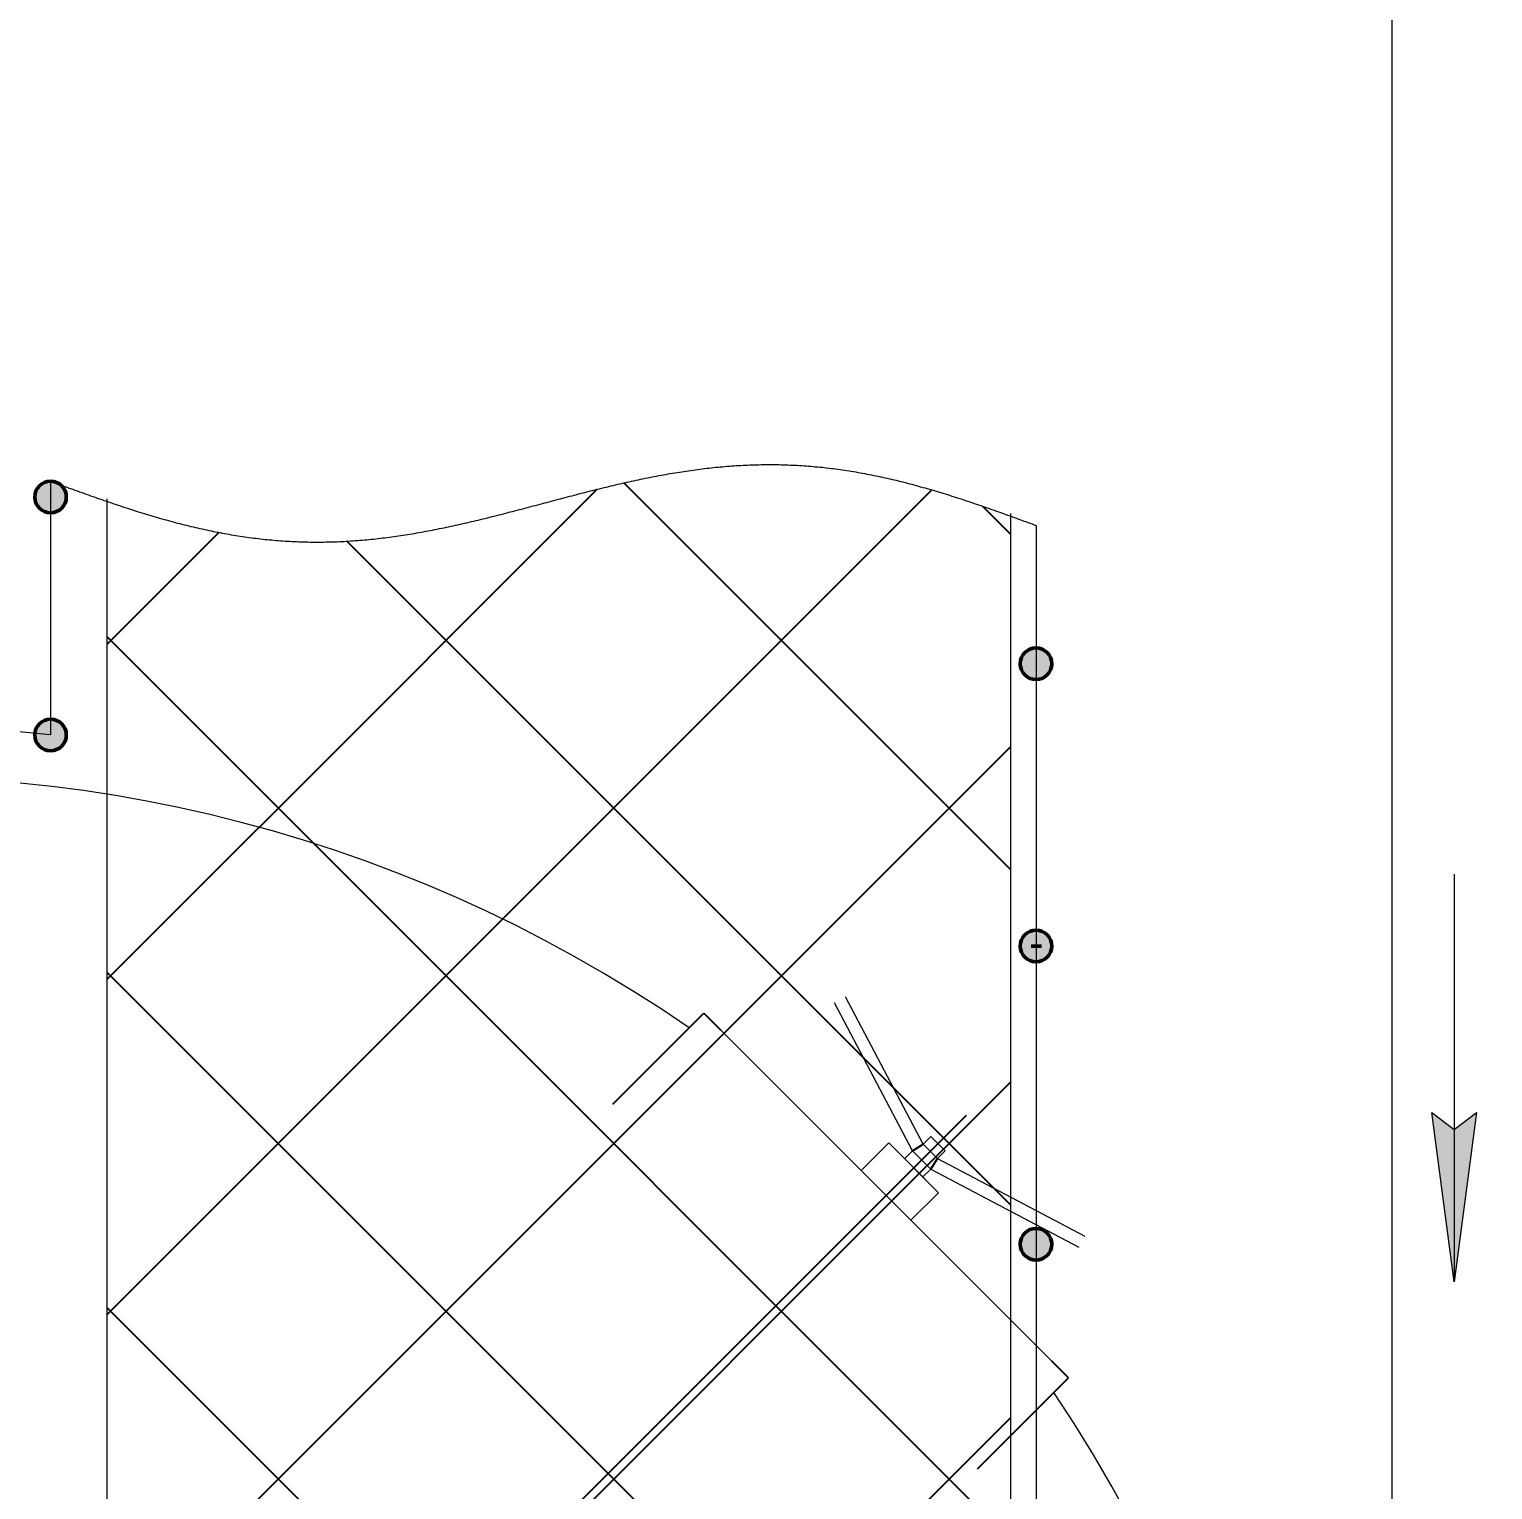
# Model space of a CAD drawing. Header units: millimetres. Extents: x -2281 to 17340, y -2563 to 4166.
# Drawn here: x 611.37 to 654.57, y 727.3 to 770.41 of the extents above; entities that cross this region are included whole.
import ezdxf

# ---------------------------------------------------------------- set-up
doc = ezdxf.new("R2010")
doc.units = ezdxf.units.MM
for name, pattern in [('K5LT32777', [0]), ('K5LT32786', [0]), ('K5LT32849', [0]), ('K5LT32850', [180.2, 120, -30, 0.2, -30]), ('K5LT32855', [0]), ('K5LT_THIN', [0]), ('K5LT_THIN_INCLUDED_TO_HATCHING', [0])]:
    doc.linetypes.add(name, pattern=pattern)
doc.layers.add('Системный слой', color=7, linetype='Continuous')
doc.styles.add('KDIMTEXTSTYLE', font='GOST_AU.SHX', dxfattribs={"width": 0.96, "oblique": 15, "height": 5})
doc.styles.add('KTEXTSTYLE', font='GOST_AU.SHX', dxfattribs={"width": 0.96, "height": 5})
doc.dimstyles.new('KDIMSTYLE (0.03)', dxfattribs={"dimtxt": 5, "dimasz": 1, "dimexe": 2, "dimexo": 0, "dimgap": 1, "dimtad": 1, "dimlfac": 30, "dimtxsty": 'KDIMTEXTSTYLE', "dimsah": 1, "dimcen": 0, "dimdle": 1, "dimadec": 0, "dimazin": 0, "dimtfac": 0.667, "dimtmove": 0, "dimatfit": 3, "dimfxl": 1, "dimtvp": 1, "dimtolj": 1, "dimtzin": 0, "dimarcsym": 0})
pattern_1 = [(45, (0, 0), (-4.949747, 4.949747), []), (135, (0, 0), (-4.949747, -4.949747), [])]

# ---------------------------------------------------------------- blocks, each defined once
blk = doc.blocks.new('U789')
at = {"layer": 'Системный слой', "color": 7, "linetype": 'K5LT_THIN_INCLUDED_TO_HATCHING', "lineweight": 13}
for p, q in [((630.223, 757.281), (630.29, 757.293)), ((630.29, 757.293), (630.358, 757.304)), ((630.358, 757.304), (630.425, 757.316)), ((630.425, 757.316), (630.492, 757.327)), ((630.492, 757.327), (630.559, 757.337)), ((630.559, 757.337), (630.627, 757.348)), ((630.627, 757.348), (630.694, 757.358)), ((630.694, 757.358), (630.761, 757.369)), ((630.761, 757.369), (630.828, 757.378)), ((630.828, 757.378), (630.895, 757.388)), ((630.895, 757.388), (630.962, 757.398)), ((630.962, 757.398), (631.03, 757.407)), ((631.03, 757.407), (631.097, 757.416)), ((631.097, 757.416), (631.164, 757.424)), ((631.164, 757.424), (631.231, 757.433)), ((631.231, 757.433), (631.298, 757.441)), ((631.298, 757.441), (631.365, 757.449)), ((631.365, 757.449), (631.432, 757.457)), ((631.432, 757.457), (631.499, 757.464)), ((631.499, 757.464), (631.566, 757.471)), ((631.566, 757.471), (631.633, 757.478)), ((631.633, 757.478), (631.7, 757.485)), ((631.7, 757.485), (631.767, 757.491)), ((631.767, 757.491), (631.834, 757.497)), ((631.834, 757.497), (631.901, 757.503)), ((631.901, 757.503), (631.968, 757.508)), ((631.968, 757.508), (632.035, 757.514)), ((632.035, 757.514), (632.102, 757.519)), ((632.102, 757.519), (632.169, 757.523)), ((632.169, 757.523), (632.236, 757.528)), ((632.236, 757.528), (632.303, 757.532)), ((632.303, 757.532), (632.37, 757.536)), ((632.37, 757.536), (632.437, 757.539)), ((632.437, 757.539), (632.504, 757.542)), ((632.504, 757.542), (632.571, 757.545)), ((632.571, 757.545), (632.638, 757.548)), ((632.638, 757.548), (632.704, 757.551)), ((632.704, 757.551), (632.771, 757.553)), ((632.771, 757.553), (632.838, 757.555)), ((632.838, 757.555), (632.905, 757.556)), ((632.905, 757.556), (632.972, 757.557)), ((632.972, 757.557), (633.038, 757.558)), ((633.038, 757.558), (633.105, 757.559)), ((633.105, 757.559), (633.172, 757.559)), ((633.172, 757.559), (633.239, 757.559)), ((633.239, 757.559), (633.305, 757.559)), ((633.305, 757.559), (633.372, 757.558)), ((633.372, 757.558), (633.439, 757.558)), ((633.439, 757.558), (633.505, 757.557)), ((633.505, 757.557), (633.572, 757.555)), ((633.572, 757.555), (633.639, 757.553)), ((633.639, 757.553), (633.705, 757.551)), ((633.705, 757.551), (633.772, 757.549)), ((633.772, 757.549), (633.839, 757.546)), ((633.839, 757.546), (633.905, 757.543)), ((633.905, 757.543), (633.972, 757.54)), ((633.972, 757.54), (634.038, 757.537)), ((634.038, 757.537), (634.105, 757.533)), ((634.105, 757.533), (634.172, 757.529)), ((634.172, 757.529), (634.238, 757.524)), ((634.238, 757.524), (634.305, 757.519)), ((634.305, 757.519), (634.371, 757.514)), ((634.371, 757.514), (634.438, 757.509)), ((634.438, 757.509), (634.504, 757.503)), ((634.504, 757.503), (634.571, 757.497)), ((634.571, 757.497), (634.637, 757.491)), ((634.637, 757.491), (634.703, 757.485)), ((634.703, 757.485), (634.77, 757.478)), ((634.77, 757.478), (634.836, 757.471)), ((634.836, 757.471), (634.903, 757.463)), ((634.903, 757.463), (634.969, 757.455)), ((634.969, 757.455), (635.035, 757.447)), ((635.035, 757.447), (635.102, 757.439)), ((635.102, 757.439), (635.168, 757.431)), ((635.168, 757.431), (635.234, 757.422)), ((635.234, 757.422), (635.301, 757.412)), ((635.301, 757.412), (635.367, 757.403)), ((635.367, 757.403), (635.433, 757.393)), ((635.433, 757.393), (635.5, 757.383)), ((635.5, 757.383), (635.566, 757.373)), ((635.566, 757.373), (635.632, 757.362)), ((635.632, 757.362), (635.698, 757.351)), ((635.698, 757.351), (635.765, 757.34)), ((635.765, 757.34), (635.831, 757.329)), ((635.831, 757.329), (635.897, 757.317)), ((635.897, 757.317), (635.963, 757.305)), ((635.963, 757.305), (636.03, 757.293)), ((636.03, 757.293), (636.096, 757.28)), ((611.995, 757.067), (612.061, 757.043)), ((612.061, 757.043), (612.127, 757.019)), ((612.127, 757.019), (612.192, 756.995)), ((612.192, 756.995), (612.258, 756.971)), ((612.258, 756.971), (612.324, 756.948)), ((612.324, 756.948), (612.389, 756.924)), ((612.389, 756.924), (612.455, 756.9)), ((612.455, 756.9), (612.521, 756.876)), ((612.521, 756.876), (612.586, 756.852)), ((628.202, 756.846), (628.269, 756.863)), ((628.269, 756.863), (628.337, 756.879)), ((628.337, 756.879), (628.404, 756.896)), ((628.404, 756.896), (628.472, 756.912)), ((628.472, 756.912), (628.539, 756.928)), ((628.539, 756.928), (628.606, 756.944)), ((628.606, 756.944), (628.674, 756.96)), ((628.674, 756.96), (628.741, 756.976)), ((628.741, 756.976), (628.809, 756.991)), ((628.809, 756.991), (628.876, 757.007)), ((628.876, 757.007), (628.944, 757.022)), ((628.944, 757.022), (629.011, 757.037)), ((629.011, 757.037), (629.078, 757.052)), ((629.078, 757.052), (629.146, 757.067)), ((629.146, 757.067), (629.213, 757.082)), ((629.213, 757.082), (629.281, 757.096)), ((629.281, 757.096), (629.348, 757.111)), ((629.348, 757.111), (629.415, 757.125)), ((629.415, 757.125), (629.483, 757.139)), ((629.483, 757.139), (629.55, 757.153)), ((629.55, 757.153), (629.617, 757.167)), ((629.617, 757.167), (629.685, 757.18)), ((629.685, 757.18), (629.752, 757.193)), ((629.752, 757.193), (629.819, 757.207)), ((629.819, 757.207), (629.887, 757.219)), ((629.887, 757.219), (629.954, 757.232)), ((629.954, 757.232), (630.021, 757.245)), ((630.021, 757.245), (630.089, 757.257)), ((630.089, 757.257), (630.156, 757.269)), ((630.156, 757.269), (630.223, 757.281)), ((636.096, 757.28), (636.162, 757.268)), ((636.162, 757.268), (636.228, 757.255)), ((636.228, 757.255), (636.294, 757.241)), ((636.294, 757.241), (636.36, 757.228)), ((636.36, 757.228), (636.426, 757.214)), ((636.426, 757.214), (636.493, 757.2)), ((636.493, 757.2), (636.559, 757.185)), ((636.559, 757.185), (636.625, 757.171)), ((636.625, 757.171), (636.691, 757.156)), ((636.691, 757.156), (636.757, 757.141)), ((636.757, 757.141), (636.823, 757.126)), ((636.823, 757.126), (636.889, 757.11)), ((636.889, 757.11), (636.955, 757.094)), ((636.955, 757.094), (637.021, 757.078)), ((637.021, 757.078), (637.087, 757.062)), ((637.087, 757.062), (637.153, 757.045)), ((637.153, 757.045), (637.219, 757.029)), ((637.219, 757.029), (637.285, 757.012)), ((637.285, 757.012), (637.351, 756.995)), ((637.351, 756.995), (637.417, 756.977)), ((637.417, 756.977), (637.483, 756.96)), ((637.483, 756.96), (637.549, 756.942)), ((637.549, 756.942), (637.615, 756.924)), ((637.615, 756.924), (637.681, 756.905)), ((637.681, 756.905), (637.746, 756.887)), ((637.746, 756.887), (637.812, 756.868)), ((637.812, 756.868), (637.878, 756.849)), ((612.586, 756.852), (612.652, 756.829)), ((612.652, 756.829), (612.718, 756.805)), ((612.718, 756.805), (612.783, 756.781)), ((612.783, 756.781), (612.849, 756.758)), ((612.849, 756.758), (612.915, 756.734)), ((612.915, 756.734), (612.98, 756.711)), ((612.98, 756.711), (613.046, 756.687)), ((613.046, 756.687), (613.112, 756.664)), ((613.112, 756.664), (613.177, 756.641)), ((613.177, 756.641), (613.243, 756.618)), ((613.243, 756.618), (613.309, 756.595)), ((613.309, 756.595), (613.375, 756.572)), ((613.375, 756.572), (613.44, 756.549)), ((613.44, 756.549), (613.506, 756.526)), ((613.506, 756.526), (613.572, 756.503)), ((613.572, 756.503), (613.637, 756.481)), ((613.637, 756.481), (613.703, 756.458)), ((613.703, 756.458), (613.769, 756.436)), ((613.769, 756.436), (613.835, 756.413)), ((626.581, 756.426), (626.649, 756.444)), ((626.649, 756.444), (626.716, 756.462)), ((626.716, 756.462), (626.784, 756.48)), ((626.784, 756.48), (626.851, 756.498)), ((626.851, 756.498), (626.919, 756.516)), ((626.919, 756.516), (626.987, 756.534)), ((626.987, 756.534), (627.054, 756.551)), ((627.054, 756.551), (627.122, 756.569)), ((627.122, 756.569), (627.189, 756.587)), ((627.189, 756.587), (627.257, 756.605)), ((627.257, 756.605), (627.324, 756.622)), ((627.324, 756.622), (627.392, 756.64)), ((627.392, 756.64), (627.459, 756.658)), ((627.459, 756.658), (627.527, 756.675)), ((627.527, 756.675), (627.594, 756.693)), ((627.594, 756.693), (627.662, 756.71)), ((627.662, 756.71), (627.729, 756.727)), ((627.729, 756.727), (627.797, 756.744)), ((627.797, 756.744), (627.864, 756.762)), ((627.864, 756.762), (627.932, 756.779)), ((627.932, 756.779), (627.999, 756.796)), ((627.999, 756.796), (628.067, 756.813)), ((628.067, 756.813), (628.134, 756.829)), ((628.134, 756.829), (628.202, 756.846)), ((637.878, 756.849), (637.944, 756.83)), ((637.944, 756.83), (638.01, 756.811)), ((638.01, 756.811), (638.076, 756.792)), ((638.076, 756.792), (638.142, 756.772)), ((638.142, 756.772), (638.208, 756.752)), ((638.208, 756.752), (638.273, 756.732)), ((638.273, 756.732), (638.339, 756.712)), ((638.339, 756.712), (638.405, 756.692)), ((638.405, 756.692), (638.471, 756.671)), ((638.471, 756.671), (638.537, 756.651)), ((638.537, 756.651), (638.602, 756.63)), ((638.602, 756.63), (638.668, 756.609)), ((638.668, 756.609), (638.734, 756.588)), ((638.734, 756.588), (638.8, 756.567)), ((638.8, 756.567), (638.866, 756.545)), ((638.866, 756.545), (638.931, 756.524)), ((638.931, 756.524), (638.997, 756.502)), ((638.997, 756.502), (639.063, 756.48)), ((639.063, 756.48), (639.129, 756.458)), ((639.129, 756.458), (639.194, 756.436)), ((639.194, 756.436), (639.26, 756.414)), ((613.835, 756.413), (613.9, 756.391)), ((613.9, 756.391), (613.966, 756.369)), ((613.966, 756.369), (614.032, 756.347)), ((614.032, 756.347), (614.098, 756.325)), ((614.098, 756.325), (614.163, 756.304)), ((614.163, 756.304), (614.229, 756.282)), ((614.229, 756.282), (614.295, 756.261)), ((614.295, 756.261), (614.361, 756.24)), ((614.361, 756.24), (614.427, 756.219)), ((614.427, 756.219), (614.492, 756.198)), ((614.492, 756.198), (614.558, 756.177)), ((614.558, 756.177), (614.624, 756.156)), ((614.624, 756.156), (614.69, 756.136)), ((614.69, 756.136), (614.756, 756.115)), ((614.756, 756.115), (614.821, 756.095)), ((614.821, 756.095), (614.887, 756.075)), ((614.887, 756.075), (614.953, 756.056)), ((614.953, 756.056), (615.019, 756.036)), ((615.019, 756.036), (615.085, 756.017)), ((615.085, 756.017), (615.151, 755.997)), ((615.151, 755.997), (615.217, 755.978)), ((624.893, 755.988), (624.961, 756.005)), ((624.961, 756.005), (625.028, 756.022)), ((625.028, 756.022), (625.096, 756.039)), ((625.096, 756.039), (625.163, 756.056)), ((625.163, 756.056), (625.231, 756.073)), ((625.231, 756.073), (625.298, 756.09)), ((625.298, 756.09), (625.366, 756.107)), ((625.366, 756.107), (625.433, 756.124)), ((625.433, 756.124), (625.501, 756.142)), ((625.501, 756.142), (625.568, 756.159)), ((625.568, 756.159), (625.636, 756.177)), ((625.636, 756.177), (625.703, 756.194)), ((625.703, 756.194), (625.771, 756.212)), ((625.771, 756.212), (625.838, 756.23)), ((625.838, 756.23), (625.906, 756.247)), ((625.906, 756.247), (625.973, 756.265)), ((625.973, 756.265), (626.041, 756.283)), ((626.041, 756.283), (626.109, 756.301)), ((626.109, 756.301), (626.176, 756.319)), ((626.176, 756.319), (626.244, 756.337)), ((626.244, 756.337), (626.311, 756.354)), ((626.311, 756.354), (626.379, 756.372)), ((626.379, 756.372), (626.446, 756.39)), ((626.446, 756.39), (626.514, 756.408)), ((626.514, 756.408), (626.581, 756.426)), ((639.26, 756.414), (639.326, 756.392)), ((639.326, 756.392), (639.392, 756.369)), ((639.392, 756.369), (639.457, 756.347)), ((639.457, 756.347), (639.523, 756.324)), ((639.523, 756.324), (639.589, 756.301)), ((639.589, 756.301), (639.654, 756.278)), ((639.654, 756.278), (639.72, 756.255)), ((639.72, 756.255), (639.786, 756.232)), ((639.786, 756.232), (639.852, 756.209)), ((639.852, 756.209), (639.917, 756.186)), ((639.917, 756.186), (639.983, 756.163)), ((639.983, 756.163), (640.049, 756.14)), ((640.049, 756.14), (640.114, 756.116)), ((640.114, 756.116), (640.18, 756.093)), ((640.18, 756.093), (640.246, 756.069)), ((640.246, 756.069), (640.311, 756.046)), ((640.311, 756.046), (640.377, 756.022)), ((640.377, 756.022), (640.443, 755.998)), ((640.443, 755.998), (640.508, 755.975)), ((615.217, 755.978), (615.282, 755.96)), ((615.282, 755.96), (615.348, 755.941)), ((615.348, 755.941), (615.414, 755.923)), ((615.414, 755.923), (615.48, 755.904)), ((615.48, 755.904), (615.546, 755.886)), ((615.546, 755.886), (615.612, 755.869)), ((615.612, 755.869), (615.678, 755.851)), ((615.678, 755.851), (615.744, 755.834)), ((615.744, 755.834), (615.81, 755.816)), ((615.81, 755.816), (615.876, 755.8)), ((615.876, 755.8), (615.942, 755.783)), ((615.942, 755.783), (616.008, 755.766)), ((616.008, 755.766), (616.074, 755.75)), ((616.074, 755.75), (616.14, 755.734)), ((616.14, 755.734), (616.206, 755.718)), ((616.206, 755.718), (616.272, 755.703)), ((616.272, 755.703), (616.338, 755.688)), ((616.338, 755.688), (616.404, 755.672)), ((616.404, 755.672), (616.47, 755.658)), ((616.47, 755.658), (616.536, 755.643)), ((616.536, 755.643), (616.602, 755.629)), ((616.602, 755.629), (616.668, 755.615)), ((616.668, 755.615), (616.735, 755.601)), ((616.735, 755.601), (616.801, 755.587)), ((616.801, 755.587), (616.867, 755.574)), ((616.867, 755.574), (616.933, 755.561)), ((622.872, 755.552), (622.939, 755.564)), ((622.939, 755.564), (623.006, 755.576)), ((623.006, 755.576), (623.074, 755.589)), ((623.074, 755.589), (623.141, 755.601)), ((623.141, 755.601), (623.208, 755.614)), ((623.208, 755.614), (623.276, 755.627)), ((623.276, 755.627), (623.343, 755.64)), ((623.343, 755.64), (623.41, 755.653)), ((623.41, 755.653), (623.478, 755.667)), ((623.478, 755.667), (623.545, 755.681)), ((623.545, 755.681), (623.612, 755.695)), ((623.612, 755.695), (623.68, 755.709)), ((623.68, 755.709), (623.747, 755.723)), ((623.747, 755.723), (623.814, 755.737)), ((623.814, 755.737), (623.882, 755.752)), ((623.882, 755.752), (623.949, 755.767)), ((623.949, 755.767), (624.017, 755.782)), ((624.017, 755.782), (624.084, 755.797)), ((624.084, 755.797), (624.151, 755.812)), ((624.151, 755.812), (624.219, 755.827)), ((624.219, 755.827), (624.286, 755.843)), ((624.286, 755.843), (624.354, 755.858)), ((624.354, 755.858), (624.421, 755.874)), ((624.421, 755.874), (624.489, 755.89)), ((624.489, 755.89), (624.556, 755.906)), ((624.556, 755.906), (624.623, 755.922)), ((624.623, 755.922), (624.691, 755.939)), ((624.691, 755.939), (624.758, 755.955)), ((624.758, 755.955), (624.826, 755.971)), ((624.826, 755.971), (624.893, 755.988)), ((640.508, 755.975), (640.574, 755.951)), ((640.574, 755.951), (640.64, 755.927)), ((640.64, 755.927), (640.705, 755.903)), ((640.705, 755.903), (640.771, 755.879)), ((640.771, 755.879), (640.837, 755.856)), ((640.837, 755.856), (640.902, 755.832)), ((640.902, 755.832), (640.968, 755.808)), ((640.968, 755.808), (641.034, 755.784)), ((641.034, 755.784), (641.088, 755.764)), ((616.933, 755.561), (616.999, 755.549)), ((616.999, 755.549), (617.065, 755.536)), ((617.065, 755.536), (617.131, 755.524)), ((617.131, 755.524), (617.198, 755.512)), ((617.198, 755.512), (617.264, 755.5)), ((617.264, 755.5), (617.33, 755.489)), ((617.33, 755.489), (617.396, 755.478)), ((617.396, 755.478), (617.463, 755.467)), ((617.463, 755.467), (617.529, 755.456)), ((617.529, 755.456), (617.595, 755.446)), ((617.595, 755.446), (617.661, 755.436)), ((617.661, 755.436), (617.728, 755.426)), ((617.728, 755.426), (617.794, 755.417)), ((617.794, 755.417), (617.86, 755.408)), ((617.86, 755.408), (617.927, 755.399)), ((617.927, 755.399), (617.993, 755.391)), ((617.993, 755.391), (618.059, 755.382)), ((618.059, 755.382), (618.126, 755.374)), ((618.126, 755.374), (618.192, 755.367)), ((618.192, 755.367), (618.259, 755.359)), ((618.259, 755.359), (618.325, 755.352)), ((618.325, 755.352), (618.391, 755.345)), ((618.391, 755.345), (618.458, 755.339)), ((618.458, 755.339), (618.524, 755.333)), ((618.524, 755.333), (618.591, 755.327)), ((618.591, 755.327), (618.657, 755.321)), ((618.657, 755.321), (618.724, 755.316)), ((618.724, 755.316), (618.79, 755.311)), ((618.79, 755.311), (618.857, 755.306)), ((618.857, 755.306), (618.923, 755.302)), ((618.923, 755.302), (618.99, 755.298)), ((618.99, 755.298), (619.056, 755.294)), ((619.056, 755.294), (619.123, 755.29)), ((619.123, 755.29), (619.19, 755.287)), ((619.19, 755.287), (619.256, 755.284)), ((619.256, 755.284), (619.323, 755.282)), ((619.323, 755.282), (619.389, 755.28)), ((619.389, 755.28), (619.456, 755.278)), ((619.456, 755.278), (619.523, 755.276)), ((619.523, 755.276), (619.589, 755.274)), ((619.589, 755.274), (619.656, 755.273)), ((619.656, 755.273), (619.723, 755.273)), ((619.723, 755.273), (619.79, 755.272)), ((619.79, 755.272), (619.856, 755.272)), ((619.856, 755.272), (619.923, 755.272)), ((619.923, 755.272), (619.99, 755.272)), ((619.99, 755.272), (620.057, 755.273)), ((620.057, 755.273), (620.123, 755.274)), ((620.123, 755.274), (620.19, 755.275)), ((620.19, 755.275), (620.257, 755.277)), ((620.257, 755.277), (620.324, 755.279)), ((620.324, 755.279), (620.391, 755.281)), ((620.391, 755.281), (620.457, 755.283)), ((620.457, 755.283), (620.524, 755.286)), ((620.524, 755.286), (620.591, 755.289)), ((620.591, 755.289), (620.658, 755.293)), ((620.658, 755.293), (620.725, 755.296)), ((620.725, 755.296), (620.792, 755.3)), ((620.792, 755.3), (620.859, 755.304)), ((620.859, 755.304), (620.926, 755.309)), ((620.926, 755.309), (620.993, 755.313)), ((620.993, 755.313), (621.06, 755.318)), ((621.06, 755.318), (621.127, 755.324)), ((621.127, 755.324), (621.194, 755.329)), ((621.194, 755.329), (621.26, 755.335)), ((621.26, 755.335), (621.328, 755.341)), ((621.328, 755.341), (621.395, 755.348)), ((621.395, 755.348), (621.462, 755.354)), ((621.462, 755.354), (621.529, 755.361)), ((621.529, 755.361), (621.596, 755.368)), ((621.596, 755.368), (621.663, 755.376)), ((621.663, 755.376), (621.73, 755.384)), ((621.73, 755.384), (621.797, 755.392)), ((621.797, 755.392), (621.864, 755.4)), ((621.864, 755.4), (621.931, 755.408)), ((621.931, 755.408), (621.998, 755.417)), ((621.998, 755.417), (622.065, 755.426)), ((622.065, 755.426), (622.133, 755.435)), ((622.133, 755.435), (622.2, 755.445)), ((622.2, 755.445), (622.267, 755.454)), ((622.267, 755.454), (622.334, 755.464)), ((622.334, 755.464), (622.401, 755.475)), ((622.401, 755.475), (622.468, 755.485)), ((622.468, 755.485), (622.536, 755.496)), ((622.536, 755.496), (622.603, 755.506)), ((622.603, 755.506), (622.67, 755.518)), ((622.67, 755.518), (622.737, 755.529)), ((622.737, 755.529), (622.805, 755.54)), ((622.805, 755.54), (622.872, 755.552))]:
    blk.add_line(p, q, dxfattribs=at)
blk = doc.blocks.new('U1206')
at = {"layer": 'Системный слой'}
blk.add_hatch(color=7, dxfattribs=at).paths.add_polyline_path([(653.431, 733.436), (654.089, 738.436), (653.431, 737.936), (652.773, 738.436)])
at = {"layer": 'Системный слой', "color": 7, "linetype": 'K5LT_THIN', "lineweight": 13}
for p, q in [((653.431, 745.464), (653.431, 733.436)), ((653.431, 733.436), (652.773, 738.436)), ((652.773, 738.436), (653.431, 737.936)), ((653.431, 737.936), (654.089, 738.436)), ((654.089, 738.436), (653.431, 733.436))]:
    blk.add_line(p, q, dxfattribs=at)
blk = doc.blocks.new('D210')
at = {"layer": 'Системный слой', "color": 7, "linetype": 'K5LT_THIN', "lineweight": 13}
for p, q in [((651.594, 1011.318), (651.594, 1013.318)), ((652.655, 1010.258), (650.534, 1012.379)), ((654.568, 1011.318), (649.594, 1011.318)), ((651.594, 1011.318), (651.594, 216.318)), ((650.534, 217.379), (652.655, 215.258)), ((647.013, 216.318), (653.594, 216.318)), ((651.594, 216.318), (651.594, 214.318))]:
    blk.add_line(p, q, dxfattribs=at)
blk.add_wipeout([(650.594, 841.443), (647.026, 841.443), (647.026, 847.603), (650.594, 847.603)]).dxf.layer = 'Системный слой'
at = {"layer": 'Системный слой', "color": 7, "insert": (647.327, 841.443), "char_height": 2.5, "attachment_point": 1, "rotation": 90, "style": 'KTEXTSTYLE'}
blk.add_mtext('\\H3.5;\\W0.965;\\Q15;\\Q0;\\W0.715;\\H2.50;23850', dxfattribs=at)
blk = doc.blocks.new('KDIMARROW_03')
at = {"layer": 'Системный слой', "color": 0, "linetype": 'K5LT_THIN', "lineweight": 13}
for p, q in [((-1.061, -1.061), (1.061, 1.061)), ((0, 0), (-1, 0)), ((0, 0), (2, 0))]:
    blk.add_line(p, q, dxfattribs=at)

msp = doc.modelspace()

# ---------------------------------------------------------------- hatches: boundary and pattern name
at = {"layer": 'Системный слой'}
h = msp.add_hatch(dxfattribs=at)
h.set_pattern_fill('', angle=45, style=0, pattern_type=0)
h.set_pattern_definition(pattern_1)
h.paths.add_polyline_path([(640.32976, 732.31566), (640.32976, 756.039), (640.26408, 756.06259), (640.1984, 756.08613), (640.13272, 756.10961), (640.06704, 756.13303), (640.00135, 756.15638), (639.93566, 756.17966), (639.86996, 756.20286), (639.80427, 756.22599), (639.73856, 756.24903), (639.67286, 756.27198), (639.60715, 756.29484), (639.54143, 756.31761), (639.47572, 756.34028), (639.40999, 756.36284), (639.34427, 756.38529), (639.27853, 756.40764), (639.21279, 756.42986), (639.14705, 756.45197), (639.0813, 756.47395), (639.01555, 756.49581), (638.94979, 756.51753), (638.88402, 756.53911), (638.81825, 756.56056), (638.75247, 756.58186), (638.68668, 756.60302), (638.62089, 756.62402), (638.55509, 756.64488), (638.48928, 756.66557), (638.42347, 756.6861), (638.35765, 756.70646), (638.29182, 756.72666), (638.22598, 756.74668), (638.16014, 756.76652), (638.09428, 756.78619), (638.02842, 756.80567), (637.96255, 756.82497), (637.89667, 756.84407), (637.83079, 756.86298), (637.76489, 756.8817), (637.69899, 756.90021), (637.63307, 756.91853), (637.56715, 756.93663), (637.50122, 756.95453), (637.43528, 756.97221), (637.36933, 756.98968), (637.30337, 757.00693), (637.23739, 757.02395), (637.17141, 757.04076), (637.10542, 757.05733), (637.03942, 757.07368), (636.97341, 757.08979), (636.90739, 757.10567), (636.84135, 757.1213), (636.77531, 757.1367), (636.70925, 757.15186), (636.64319, 757.16676), (636.57711, 757.18142), (636.51102, 757.19583), (636.44492, 757.20999), (636.37881, 757.22389), (636.31269, 757.23753), (636.24656, 757.25091), (636.18041, 757.26403), (636.11425, 757.27688), (636.04808, 757.28947), (635.9819, 757.30179), (635.91571, 757.31384), (635.8495, 757.32562), (635.78328, 757.33713), (635.71705, 757.34835), (635.65081, 757.3593), (635.58455, 757.36998), (635.51829, 757.38037), (635.452, 757.39048), (635.38571, 757.4003), (635.3194, 757.40984), (635.25309, 757.4191), (635.18675, 757.42806), (635.12041, 757.43674), (635.05405, 757.44512), (634.98768, 757.45322), (634.9213, 757.46102), (634.8549, 757.46853), (634.78849, 757.47575), (634.72206, 757.48267), (634.65563, 757.48929), (634.58918, 757.49562), (634.52271, 757.50165), (634.45624, 757.50738), (634.38975, 757.51282), (634.32324, 757.51795), (634.25673, 757.52279), (634.1902, 757.52732), (634.12365, 757.53156), (634.0571, 757.53549), (633.99052, 757.53912), (633.92394, 757.54246), (633.85734, 757.54549), (633.79073, 757.54822), (633.72411, 757.55065), (633.65747, 757.55278), (633.59082, 757.55461), (633.52415, 757.55613), (633.45747, 757.55736), (633.39078, 757.55829), (633.32408, 757.55892), (633.25736, 757.55925), (633.19063, 757.55928), (633.12388, 757.55902), (633.05712, 757.55845), (632.99035, 757.55759), (632.92356, 757.55644), (632.85677, 757.55499), (632.78995, 757.55325), (632.72313, 757.55121), (632.65629, 757.54889), (632.58944, 757.54627), (632.52258, 757.54336), (632.4557, 757.54017), (632.38881, 757.53669), (632.32191, 757.53292), (632.25499, 757.52887), (632.18807, 757.52453), (632.12113, 757.51992), (632.05417, 757.51502), (631.98721, 757.50985), (631.92023, 757.5044), (631.85324, 757.49868), (631.78624, 757.49268), (631.71923, 757.48641), (631.6522, 757.47988), (631.58516, 757.47307), (631.51811, 757.466), (631.45105, 757.45867), (631.38398, 757.45108), (631.31689, 757.44323), (631.24979, 757.43512), (631.18269, 757.42676), (631.11557, 757.41815), (631.04844, 757.40929), (630.9813, 757.40018), (630.91414, 757.39083), (630.84698, 757.38123), (630.77981, 757.3714), (630.71262, 757.36133), (630.64543, 757.35102), (630.57822, 757.34049), (630.51101, 757.32972), (630.44378, 757.31873), (630.37654, 757.30752), (630.3093, 757.29609), (630.24204, 757.28444), (630.17478, 757.27258), (630.10751, 757.26051), (630.04022, 757.24823), (629.97293, 757.23574), (629.90563, 757.22306), (629.83832, 757.21017), (629.771, 757.1971), (629.70367, 757.18383), (629.63633, 757.17037), (629.56899, 757.15673), (629.50164, 757.14291), (629.43428, 757.12891), (629.36691, 757.11473), (629.29953, 757.10039), (629.23215, 757.08588), (629.16476, 757.0712), (629.09736, 757.05637), (629.02996, 757.04138), (628.96255, 757.02624), (628.89513, 757.01095), (628.8277, 756.99551), (628.76027, 756.97994), (628.69283, 756.96422), (628.62539, 756.94838), (628.55794, 756.9324), (628.49049, 756.9163), (628.42303, 756.90008), (628.35556, 756.88374), (628.28809, 756.86728), (628.22062, 756.85072), (628.15314, 756.83405), (628.08565, 756.81728), (628.01816, 756.80042), (627.95067, 756.78346), (627.88317, 756.76641), (627.81567, 756.74928), (627.74817, 756.73206), (627.68066, 756.71477), (627.61315, 756.69741), (627.54564, 756.67998), (627.47812, 756.66248), (627.4106, 756.64493), (627.34308, 756.62732), (627.27555, 756.60966), (627.20803, 756.59195), (627.1405, 756.5742), (627.07297, 756.55641), (627.00544, 756.53859), (626.9379, 756.52073), (626.87037, 756.50286), (626.80283, 756.48496), (626.7353, 756.46704), (626.66776, 756.44911), (626.60023, 756.43118), (626.53269, 756.41324), (626.46515, 756.3953), (626.39761, 756.37736), (626.33008, 756.35944), (626.26254, 756.34153), (626.19501, 756.32363), (626.12747, 756.30576), (626.05994, 756.28791), (625.99241, 756.2701), (625.92488, 756.25232), (625.85735, 756.23458), (625.78983, 756.21688), (625.7223, 756.19924), (625.65478, 756.18164), (625.58726, 756.1641), (625.51975, 756.14662), (625.45223, 756.12921), (625.38472, 756.11186), (625.31722, 756.09459), (625.24971, 756.0774), (625.18221, 756.06029), (625.11472, 756.04326), (625.04722, 756.02633), (624.97974, 756.00949), (624.91225, 755.99274), (624.84478, 755.9761), (624.7773, 755.95957), (624.70983, 755.94314), (624.64237, 755.92683), (624.57491, 755.91064), (624.50746, 755.89457), (624.44001, 755.87863), (624.37257, 755.86282), (624.30513, 755.84714), (624.2377, 755.8316), (624.17028, 755.81621), (624.10286, 755.80095), (624.03545, 755.78585), (623.96805, 755.7709), (623.90065, 755.75611), (623.83327, 755.74148), (623.76588, 755.72701), (623.69851, 755.71271), (623.63114, 755.69858), (623.56379, 755.68463), (623.49644, 755.67085), (623.42909, 755.65726), (623.36176, 755.64385), (623.29443, 755.63063), (623.22712, 755.61761), (623.15981, 755.60477), (623.09251, 755.59214), (623.02522, 755.57971), (622.95794, 755.56749), (622.89067, 755.55547), (622.8234, 755.54366), (622.75615, 755.53207), (622.68891, 755.5207), (622.62168, 755.50954), (622.55445, 755.49861), (622.48724, 755.48791), (622.42004, 755.47743), (622.35285, 755.46719), (622.28566, 755.45718), (622.21849, 755.44741), (622.15133, 755.43788), (622.08418, 755.42859), (622.01704, 755.41954), (621.94992, 755.41075), (621.8828, 755.4022), (621.8157, 755.3939), (621.7486, 755.38586), (621.68152, 755.37808), (621.61445, 755.37056), (621.54739, 755.36329), (621.48034, 755.3563), (621.41331, 755.34956), (621.34629, 755.3431), (621.27928, 755.3369), (621.21228, 755.33097), (621.14529, 755.32532), (621.07832, 755.31995), (621.01135, 755.31485), (620.9444, 755.31002), (620.87747, 755.30548), (620.81054, 755.30122), (620.74363, 755.29724), (620.67673, 755.29355), (620.60985, 755.29015), (620.54297, 755.28703), (620.47611, 755.2842), (620.40927, 755.28165), (620.34243, 755.2794), (620.27561, 755.27745), (620.2088, 755.27578), (620.14201, 755.27441), (620.07523, 755.27333), (620.00846, 755.27255), (619.9417, 755.27207), (619.87496, 755.27188), (619.80823, 755.27199), (619.74152, 755.2724), (619.67481, 755.2731), (619.60813, 755.27411), (619.54145, 755.27542), (619.47479, 755.27702), (619.40814, 755.27893), (619.34151, 755.28114), (619.27489, 755.28365), (619.20828, 755.28646), (619.14168, 755.28957), (619.0751, 755.29298), (619.00854, 755.29669), (618.94198, 755.3007), (618.87544, 755.30502), (618.80892, 755.30963), (618.7424, 755.31455), (618.6759, 755.31976), (618.60942, 755.32527), (618.54294, 755.33108), (618.47648, 755.33719), (618.41004, 755.34359), (618.3436, 755.3503), (618.27718, 755.35729), (618.21078, 755.36459), (618.14438, 755.37217), (618.078, 755.38005), (618.01163, 755.38823), (617.94528, 755.39669), (617.87894, 755.40544), (617.81261, 755.41448), (617.74629, 755.42381), (617.67999, 755.43343), (617.6137, 755.44333), (617.54742, 755.45351), (617.48116, 755.46398), (617.41491, 755.47472), (617.34867, 755.48574), (617.28244, 755.49704), (617.21622, 755.50862), (617.15002, 755.52047), (617.08383, 755.53259), (617.01765, 755.54498), (616.95148, 755.55764), (616.88533, 755.57057), (616.81919, 755.58375), (616.75306, 755.5972), (616.68694, 755.61091), (616.62083, 755.62488), (616.55473, 755.6391), (616.48865, 755.65358), (616.42257, 755.6683), (616.35651, 755.68327), (616.29046, 755.69849), (616.22442, 755.71395), (616.15839, 755.72965), (616.09237, 755.74559), (616.02636, 755.76177), (615.96036, 755.77817), (615.89437, 755.79481), (615.82839, 755.81167), (615.76242, 755.82876), (615.69646, 755.84606), (615.63052, 755.86359), (615.56458, 755.88133), (615.49865, 755.89928), (615.43273, 755.91744), (615.36682, 755.9358), (615.30091, 755.95437), (615.23502, 755.97314), (615.16914, 755.9921), (615.10326, 756.01126), (615.03739, 756.0306), (614.97153, 756.05013), (614.90568, 756.06985), (614.83984, 756.08974), (614.77401, 756.1098), (614.70818, 756.13004), (614.64236, 756.15045), (614.57655, 756.17102), (614.51074, 756.19176), (614.44495, 756.21265), (614.37915, 756.2337), (614.31337, 756.25489), (614.24759, 756.27623), (614.18182, 756.29771), (614.11606, 756.31934), (614.0503, 756.34109), (613.98454, 756.36298), (613.9188, 756.385), (613.85305, 756.40714), (613.78732, 756.42939), (613.72158, 756.45176), (613.66309, 756.47177), (613.66309, 747.82371), (615.13696, 747.55993), (616.60049, 747.24384), (618.05184, 746.87583), (619.48917, 746.45636), (620.91065, 745.98598), (622.31447, 745.46527), (623.69886, 744.8949), (625.06206, 744.27559), (626.40234, 743.60813), (627.718, 742.89337), (629.00737, 742.1322), (630.26882, 741.3256), (630.84925, 740.93271), (631.28098, 741.36444), (631.77012, 740.8753)])
h.paths.add_polyline_path([(637.20794, 737.0684), (637.47697, 736.79938), (637.13457, 737.14177)])
at = {"layer": 'Системный слой', "true_color": 0x7d9ec0}
for points in [[(611.99537, 756.13367), (611.84041, 756.16015), (611.70304, 756.23657), (611.59884, 756.35427), (611.53964, 756.49989), (611.53214, 756.65691), (611.57721, 756.80751), (611.66972, 756.9346), (611.79919, 757.02377), (611.95091, 757.06488), (612.10768, 757.05329), (612.25171, 756.9903), (612.36664, 756.88306), (612.43945, 756.74374), (612.46203, 756.60034), (612.43556, 756.44539), (612.35913, 756.30802), (612.24143, 756.20382), (612.09581, 756.14461)], [(641.08773, 751.21181), (640.93278, 751.23829), (640.79541, 751.31471), (640.69121, 751.43241), (640.632, 751.57804), (640.62451, 751.73506), (640.66957, 751.88565), (640.76209, 752.01275), (640.89155, 752.10191), (641.04328, 752.14302), (641.20004, 752.13143), (641.34407, 752.06844), (641.45901, 751.9612), (641.53182, 751.82188), (641.5544, 751.67848), (641.52792, 751.52353), (641.4515, 751.38616), (641.3338, 751.28196), (641.18817, 751.22275)], [(611.99537, 749.11006), (611.84041, 749.13654), (611.70304, 749.21296), (611.59884, 749.33066), (611.53964, 749.47628), (611.53214, 749.6333), (611.57721, 749.7839), (611.66972, 749.91099), (611.79919, 750.00016), (611.95091, 750.04127), (612.10768, 750.02968), (612.25171, 749.96669), (612.36664, 749.85945), (612.43945, 749.72013), (612.46203, 749.57673), (612.43556, 749.42178), (612.35913, 749.28441), (612.24143, 749.18021), (612.09581, 749.121)], [(641.08773, 742.87848), (640.93278, 742.90496), (640.79541, 742.98138), (640.69121, 743.09908), (640.632, 743.2447), (640.62451, 743.40172), (640.66957, 743.55232), (640.76209, 743.67941), (640.89155, 743.76857), (641.04328, 743.80969), (641.20004, 743.7981), (641.34407, 743.7351), (641.45901, 743.62787), (641.53182, 743.48855), (641.5544, 743.34515), (641.52792, 743.19019), (641.4515, 743.05283), (641.3338, 742.94862), (641.18817, 742.88942)], [(641.08773, 734.07848), (640.93278, 734.10496), (640.79541, 734.18138), (640.69121, 734.29908), (640.632, 734.4447), (640.62451, 734.60172), (640.66957, 734.75232), (640.76209, 734.87941), (640.89155, 734.96857), (641.04328, 735.00969), (641.20004, 734.9981), (641.34407, 734.9351), (641.45901, 734.82787), (641.53182, 734.68855), (641.5544, 734.54515), (641.52792, 734.39019), (641.4515, 734.25283), (641.3338, 734.14862), (641.18817, 734.08942)]]:
    msp.add_hatch(color=153, dxfattribs=at).paths.add_polyline_path(points)
at = {"layer": 'Системный слой', "true_color": 0x0000ff}
for points in [[(611.99537, 756.13367), (611.84041, 756.16015), (611.70304, 756.23657), (611.59884, 756.35427), (611.53964, 756.49989), (611.53214, 756.65691), (611.57721, 756.80751), (611.66972, 756.9346), (611.79919, 757.02377), (611.95091, 757.06488), (612.10768, 757.05329), (612.25171, 756.9903), (612.36664, 756.88306), (612.43945, 756.74374), (612.46203, 756.60034), (612.43556, 756.44539), (612.35913, 756.30802), (612.24143, 756.20382), (612.09581, 756.14461)], [(641.08773, 751.21181), (640.93278, 751.23829), (640.79541, 751.31471), (640.69121, 751.43241), (640.632, 751.57804), (640.62451, 751.73506), (640.66957, 751.88565), (640.76209, 752.01275), (640.89155, 752.10191), (641.04328, 752.14302), (641.20004, 752.13143), (641.34407, 752.06844), (641.45901, 751.9612), (641.53182, 751.82188), (641.5544, 751.67848), (641.52792, 751.52353), (641.4515, 751.38616), (641.3338, 751.28196), (641.18817, 751.22275)], [(611.99537, 749.11006), (611.84041, 749.13654), (611.70304, 749.21296), (611.59884, 749.33066), (611.53964, 749.47628), (611.53214, 749.6333), (611.57721, 749.7839), (611.66972, 749.91099), (611.79919, 750.00016), (611.95091, 750.04127), (612.10768, 750.02968), (612.25171, 749.96669), (612.36664, 749.85945), (612.43945, 749.72013), (612.46203, 749.57673), (612.43556, 749.42178), (612.35913, 749.28441), (612.24143, 749.18021), (612.09581, 749.121)], [(641.08773, 742.87848), (640.93278, 742.90496), (640.79541, 742.98138), (640.69121, 743.09908), (640.632, 743.2447), (640.62451, 743.40172), (640.66957, 743.55232), (640.76209, 743.67941), (640.89155, 743.76857), (641.04328, 743.80969), (641.20004, 743.7981), (641.34407, 743.7351), (641.45901, 743.62787), (641.53182, 743.48855), (641.5544, 743.34515), (641.52792, 743.19019), (641.4515, 743.05283), (641.3338, 742.94862), (641.18817, 742.88942)], [(641.08773, 734.07848), (640.93278, 734.10496), (640.79541, 734.18138), (640.69121, 734.29908), (640.632, 734.4447), (640.62451, 734.60172), (640.66957, 734.75232), (640.76209, 734.87941), (640.89155, 734.96857), (641.04328, 735.00969), (641.20004, 734.9981), (641.34407, 734.9351), (641.45901, 734.82787), (641.53182, 734.68855), (641.5544, 734.54515), (641.52792, 734.39019), (641.4515, 734.25283), (641.3338, 734.14862), (641.18817, 734.08942)]]:
    msp.add_hatch(color=5, dxfattribs=at).paths.add_polyline_path(points)
at = {"layer": 'Системный слой'}
h = msp.add_hatch(dxfattribs=at)
h.set_pattern_fill('', angle=45, style=0, pattern_type=0)
h.set_pattern_definition(pattern_1)
h.paths.add_polyline_path([(635.77792, 675.67848), (634.66854, 674.67292), (633.52407, 673.70751), (632.34593, 672.78346), (631.13564, 671.90196), (629.89473, 671.06411), (628.62476, 670.27099), (627.32736, 669.5236), (626.00416, 668.82288), (624.65685, 668.16973), (623.28714, 667.56497), (621.89675, 667.00938), (620.48746, 666.50365), (619.06106, 666.04842), (617.61935, 665.64429), (616.16416, 665.29175), (614.69734, 664.99126), (613.66203, 664.81166), (613.66203, 655.97611), (640.3287, 655.97611), (640.3287, 675.67848)])
h.paths.add_polyline_path([(613.66203, 675.67848), (635.77792, 675.67848), (636.72079, 676.59235), (613.66203, 699.65111)])
h.paths.add_polyline_path([(613.66203, 699.65111), (636.72079, 676.59235), (637.7605, 677.66978), (638.76119, 678.78354), (639.72158, 679.93224), (640.3287, 680.70351), (640.3287, 702.47854), (639.90723, 702.69754), (639.51294, 702.96237), (639.1508, 703.26971), (638.82537, 703.61568), (638.54075, 703.99593), (638.30051, 704.40567), (638.10769, 704.83974), (637.9647, 705.29268), (637.87336, 705.75879), (637.8348, 706.2322), (637.83351, 706.31776), (613.66203, 706.31777)])
h.paths.add_polyline_path([(613.66203, 664.81166), (615.1359, 665.0754), (616.59945, 665.39146), (618.05081, 665.75944), (619.48814, 666.17886), (620.90963, 666.64921), (622.31347, 667.16988), (623.69787, 667.74022), (625.06109, 668.35949), (626.40138, 669.02692), (627.71706, 669.74165), (629.00645, 670.50278), (630.26792, 671.30935), (631.49987, 672.16033), (632.70072, 673.05464), (633.86897, 673.99115), (635.00313, 674.96867), (635.77792, 675.67848), (613.66203, 675.67848)])
h.paths.add_polyline_path([(636.66151, 735.98391), (613.66203, 712.98444), (613.66203, 706.31777), (637.83351, 706.31777), (637.85782, 706.79212), (637.93512, 707.26077), (638.06443, 707.7178), (638.24412, 708.15747), (638.47193, 708.57424), (638.745, 708.96288), (639.05988, 709.31847), (639.41262, 709.63656), (639.79877, 709.91312), (640.21347, 710.14469), (640.3287, 710.19867), (640.3287, 732.31672)])
h.paths.add_polyline_path([(613.66203, 747.82388), (613.66203, 712.98444), (636.66151, 735.98391), (631.77012, 740.8753), (631.28098, 741.36444), (630.84925, 740.93271), (629.60142, 741.76023), (628.32492, 742.54278), (627.02136, 743.27939), (625.6924, 743.9691), (624.33971, 744.61105), (622.96502, 745.20442), (621.57008, 745.74846), (620.15664, 746.24248), (618.72651, 746.68585), (617.2815, 747.07801), (615.82343, 747.41846), (614.35417, 747.70677)])

# ---------------------------------------------------------------- linework, layer by layer
at = {"layer": 'Системный слой', "color": 7, "linetype": 'K5LT_THIN', "lineweight": 13}
for p, q in [((611.99537, 757.067), (611.99537, 749.57673)), ((641.08773, 755.76417), (641.08773, 737.55603)), ((641.08773, 743.34515), (641.08773, 695.4227))]:
    msp.add_line(p, q, dxfattribs=at)
at = {"layer": 'Системный слой', "color": 7, "linetype": 'K5LT_THIN_INCLUDED_TO_HATCHING', "lineweight": 13}
for p, q in [((613.66309, 669.70672), (613.66309, 756.54342)), ((640.32976, 756.11067), (640.32976, 666.79371))]:
    msp.add_line(p, q, dxfattribs=at)
at = {"layer": 'Системный слой', "color": 5, "linetype": 'K5LT32855', "lineweight": 50, "true_color": 0x0000ff}
for p, q in [((640.94121, 743.34515), (641.23424, 743.34515)), ((640.96492, 743.34515), (641.24443, 743.34515))]:
    msp.add_line(p, q, dxfattribs=at)
at = {"layer": 'Системный слой', "color": 7, "linetype": 'K5LT32786', "lineweight": 18}
for p, q in [((637.75235, 737.50142), (635.46316, 741.84685)), ((637.44061, 737.30107), (635.13652, 741.67477)), ((631.77012, 740.8753), (641.55289, 731.09253)), ((635.9278, 736.71762), (636.74326, 737.53309)), ((638.21068, 736.06567), (636.74326, 737.53309)), ((637.75235, 737.50142), (637.9792, 737.72827)), ((637.75235, 737.50142), (638.17902, 737.07476)), ((638.40586, 737.3016), (637.9792, 737.72827)), ((637.13457, 737.14177), (637.47697, 736.79938)), ((637.20794, 737.0684), (637.44061, 737.30107)), ((637.97867, 736.76302), (637.44061, 737.30107)), ((638.17902, 737.07476), (638.40586, 737.3016)), ((638.17902, 737.07476), (642.52444, 734.78556)), ((637.81937, 736.45698), (637.47697, 736.79938)), ((637.746, 736.53035), (637.97867, 736.76302)), ((637.97867, 736.76302), (642.35237, 734.45893)), ((637.39522, 735.25021), (638.21068, 736.06567))]:
    msp.add_line(p, q, dxfattribs=at)
at = {"layer": 'Системный слой', "color": 7, "linetype": 'K5LT32777', "lineweight": 25}
for p, q in [((628.59497, 738.67843), (631.28098, 741.36444)), ((631.28098, 741.36444), (631.77012, 740.8753)), ((637.44061, 737.30107), (637.75235, 737.50142)), ((637.97867, 736.76302), (638.17902, 737.07476)), ((642.04203, 730.60339), (641.55289, 731.09253)), ((639.35602, 727.91738), (642.04203, 730.60339))]:
    msp.add_line(p, q, dxfattribs=at)
at = {"layer": 'Системный слой', "color": 3, "linetype": 'K5LT32850', "lineweight": 25, "true_color": 0x00ff00}
msp.add_line((639.02179, 738.3442), (574.96894, 674.29135), dxfattribs=at)
at = {"layer": 'Системный слой', "color": 5, "linetype": 'K5LT32855', "lineweight": 50, "true_color": 0x0000ff}
for centre in [(611.99537, 756.60034), (641.08773, 751.67848), (611.99537, 749.57673), (641.08773, 743.34515), (641.08773, 734.54515)]:
    msp.add_circle(centre, 0.46667, dxfattribs=at)
at = {"layer": 'Системный слой', "color": 7, "linetype": 'K5LT_THIN', "lineweight": 13}
msp.add_arc((606.99537, 706.31777), 43.54695, 83.406838, 203.513828, dxfattribs=at)
at = {"layer": 'Системный слой', "color": 3, "linetype": 'K5LT32849', "lineweight": 18, "true_color": 0x00ff00}
for centre, radius, start, end in [((606.99537, 706.31777), 42.0381, 55.428452, 139.024031), ((606.33591, 706.44762), 42.51015, 214.350971, 33.923068)]:
    msp.add_arc(centre, radius, start, end, dxfattribs=at)

# ---------------------------------------------------------------- block references
at = {"layer": 'Системный слой'}
for name in ['U789', 'U1206']:
    msp.add_blockref(name, (0, 0), dxfattribs=at)

# ---------------------------------------------------------------- next in the draw order: dimensions: what is measured, and where the dimension line sits
at = {"layer": 'Системный слой', "color": 7}
dim = msp.add_linear_dim(base=(651.59428, 1011.31806), p1=(647.01339, 216.31806), p2=(654.56806, 1011.31806), angle=90, dimstyle='KDIMSTYLE (0.03)', override={"dimexo": 0, "dimpost": '\\H2.5;\\W0.965;\\Q0;<>', "dimblk1": 'KDIMARROW_03', "dimblk2": 'KDIMARROW_03', "dimse1": 0, "dimse2": 0, "dimclrt": 7, "dimtolj": 1}, dxfattribs=at)
dim.commit()
dim.dimension.update_dxf_attribs({"geometry": 'D210', "text_midpoint": (651.59428, 844.65139), "dimtype": 160})

doc.saveas('drawing.dxf')
